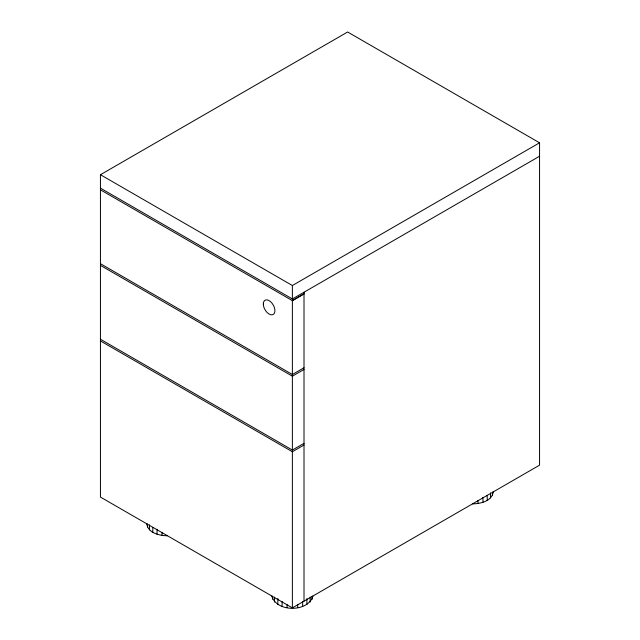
<?xml version="1.0" encoding="UTF-8"?>
<svg xmlns="http://www.w3.org/2000/svg" width="640" height="640" viewBox="0 0 640 640"><rect width="100%" height="100%" fill="white"/><g stroke="black" fill="none" stroke-linecap="round" stroke-linejoin="round"><path stroke-width="0.96" d="M271.808 596.128C276.632 612.392 308.12 612.392 312.936 596.128M472.672 503.904C480.544 503.696 491.824 501.264 493.232 492.032M100.44 189.824L292.376 300.632L304.008 293.832M100.44 174.712L347.624 32L539.56 142.808L539.56 465.168L292.376 607.88L100.44 497.072L100.44 174.712L292.376 285.52L539.56 142.808M539.56 156.24L292.376 298.952L100.44 188.144M292.376 300.632L304.008 293.912M304.008 367.792L292.376 374.504L100.44 263.696M304.008 369.464L292.376 376.184L100.44 265.376M304.008 443.344L292.376 450.056L100.44 339.248M304.008 445.024L292.376 451.736L100.44 340.928M146.768 523.936C148.176 533.168 159.456 535.6 167.328 535.808M492.536 492.12L492.536 495.104M490.48 492.992L490.48 497.968M487.208 495.456L487.208 500.432M482.952 497.344L482.952 502.312M477.992 500.52L477.992 503.504M312.232 596.216L312.232 599.2M310.184 597.088L310.184 602.064M306.912 598.552L306.912 604.52M304.008 292.232L304.008 601.168M302.656 601.432L302.656 606.408M297.696 604.608L297.696 607.592M292.376 285.52L292.376 607.88M287.048 604.608L287.048 607.592M282.096 601.432L282.096 606.408M277.832 598.552L277.832 604.52M274.568 597.088L274.568 602.064M272.512 596.216L272.512 599.2M162.008 532.416L162.008 535.4M157.048 529.24L157.048 534.216M152.792 527.352L152.792 532.328M149.52 524.896L149.52 529.872M147.464 524.024L147.464 527.008M263.296 303.992A8.224 4.752 60 0 0 272.016 314.84A8.224 4.752 60 0 0 272.016 303.208A8.224 4.752 60 0 0 263.296 303.992"/></g></svg>
